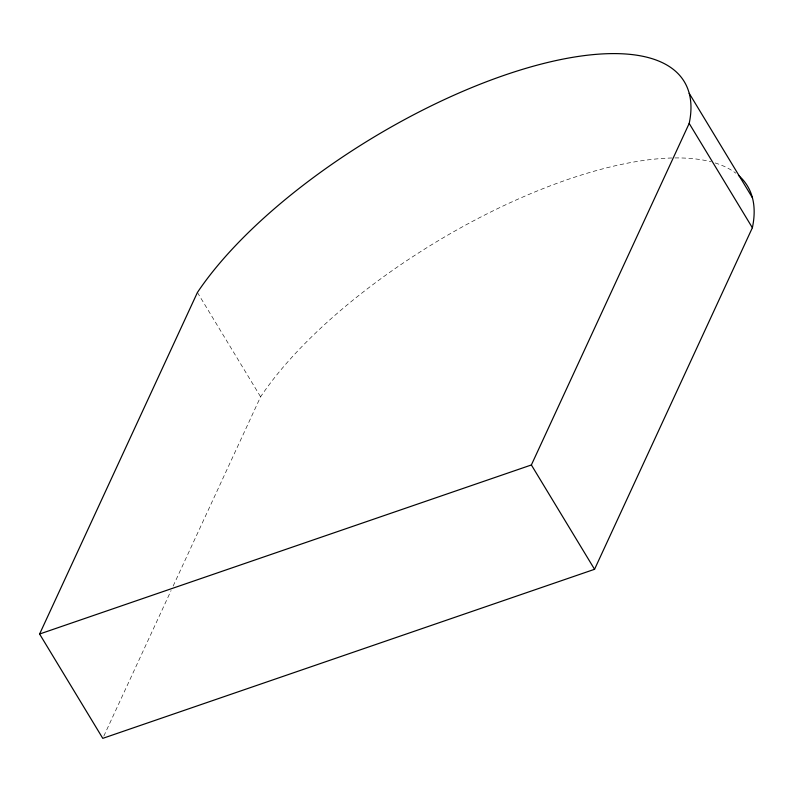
<?xml version="1.0" encoding="UTF-8"?>
<svg xmlns="http://www.w3.org/2000/svg" width="792" height="792" viewBox="0 0 792 792"><rect width="100%" height="100%" fill="white"/><g stroke="black" fill="none" stroke-linecap="round" stroke-linejoin="round"><path stroke-width="0.59" stroke-dasharray="3.96 2.97" d="M103.821 736.114L171.082 590.535M173.151 586.05L260.598 396.802A296.416 113.335 -31.2 0 1 672.2 157.984M197.416 292.476L260.598 396.802M674.923 157.935A296.416 113.335 -31.2 0 1 711.196 161.835M715.097 162.944A296.416 113.335 -31.2 0 1 735.847 173.22"/><path stroke-width="1.19" d="M39.6 634.016L197.416 292.476A296.416 113.335 -31.2 0 1 504.672 75.131A296.416 113.335 -31.2 0 1 689.188 123.423L752.37 227.75L594.554 569.299L102.782 738.352L39.6 634.016L531.373 464.963L689.188 123.423M689.218 93.357L752.4 197.693M531.373 464.963L594.554 569.299M738.421 175.309A296.416 113.335 -31.2 0 1 752.37 227.75"/></g></svg>
